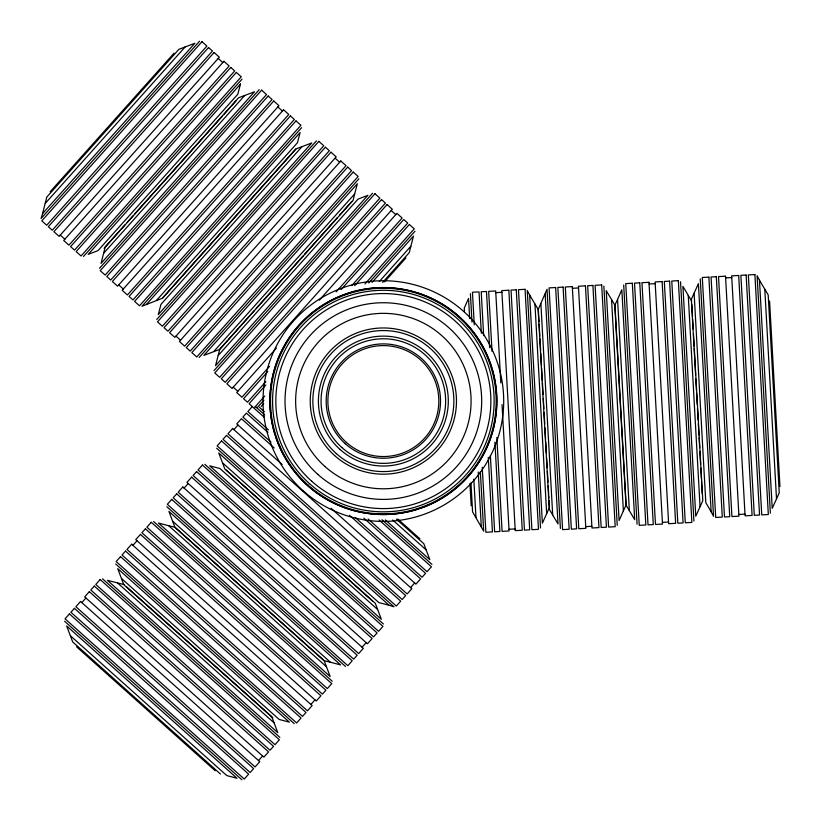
<?xml version="1.0" encoding="UTF-8"?>
<svg xmlns="http://www.w3.org/2000/svg" width="821" height="821" viewBox="0 0 821 821"><rect width="100%" height="100%" fill="white"/><g stroke="black" fill="none" stroke-linecap="round" stroke-linejoin="round"><path stroke-width="1.23" d="M42.579 213.604L46.797 197.061L178.896 49.311L194.875 43.277L42.579 213.604L41.05 218.499L199.565 41.214M134.511 214.148L238.531 97.812L254.51 91.767L101.034 263.418L105.252 246.875L124.771 225.036M218.222 355.483L358.007 199.134L367.859 195.336L215.543 365.694L219.761 349.151L227.786 340.171M354.672 193.941L353.133 200.273L219.854 349.336L203.885 355.38L357.351 183.73L354.672 193.941L213.737 351.573M372.046 282.434L413.466 236.109L409.248 252.652L382.648 282.403M545.165 294.051L558.023 523.952L549.3 509.266L538.145 309.62L547.022 289.269L560.394 528.498M617.556 299.419L621.836 289.772L634.695 519.662L625.971 504.977L614.806 305.33L617.556 299.419L629.358 510.549M549.013 500.523L549.403 507.604L542.383 523.172L529.627 294.996L527.246 290.46L540.526 527.954M695.613 375.115L691.364 299.224L698.394 283.656L711.15 511.781L713.521 516.327L700.251 278.873M623.375 510.878L619.096 520.535L606.247 290.634L614.96 305.33L626.125 504.966L623.375 510.878L611.573 299.757M694.289 348.515L702.797 500.677L695.767 516.245L682.918 286.355L691.631 301.04M759.466 280.238L768.189 294.924L779.252 492.805L772.222 508.363L759.466 280.238L757.095 275.702L770.365 513.146M50.132 191.765L174.001 53.221M45.258 203.392L185.023 47.074M83.496 256.45L242 79.165M127.204 222.317L132.889 215.964M104.154 248.342L222.563 115.915M224.174 114.109L229.88 107.725M231.532 105.888L236.253 100.603M103.713 253.207L244.648 95.564M99.505 268.313L259.2 89.705M301.635 127.645L141.941 306.264L162.609 298.156L295.888 149.094M146.641 304.191L300.106 132.54L297.428 142.762L156.493 300.394M162.496 298.054L295.776 148.991L311.754 142.957L158.279 314.597L160.957 304.386L301.892 146.754M156.749 319.492L316.444 140.884M199.185 357.443L358.88 178.834M228.618 339.247L238.306 328.41M239.116 327.507L254.469 310.328M256.152 308.45L302.918 256.142M304.601 254.264L337.38 217.596M339.802 214.886L343.034 211.274M343.866 210.35L349.633 203.895M350.382 203.054L351.891 201.371M214.004 370.589L372.56 193.263M276.482 348.032L236.684 392.551L241.918 397.241L269.534 366.351M319.287 300.168L396.912 213.347L402.146 218.027L336.128 291.865M267.82 371.554L243.55 398.698L247.48 402.208L265.85 381.662M341.084 289.618L403.778 219.494L407.709 223.004L351.696 285.657M265.85 384.957L249.122 403.675L252.396 406.6M354.641 285.657L409.351 224.472L414.256 228.854L364.955 283.994M233.923 429.65L238.018 425.062M254.705 407.298L264.762 396.061M81.833 602.604L85.928 598.016M132.93 545.339L137.025 540.762M184.109 488.095L188.204 483.518M257.127 407.78L263.9 400.207M368.711 282.978L414.995 231.214M261.14 406.467L263.736 403.573M379.251 281.603L410.787 246.321M384.556 281.839L405.913 257.958M410.551 587.569L414.656 582.992M258.502 760.564L262.597 755.977M310.882 704.449L314.977 699.872M362.061 647.205L366.166 642.627M725.62 277.898L731.757 277.56M495.781 292.656L501.918 292.317M572.401 288.294L578.538 287.955M649.072 284.004L655.209 283.666M738.849 514.469L744.986 514.12M509.01 529.278L515.147 528.929M585.722 526.641L591.859 526.292M662.393 522.351L668.53 522.002M168.736 525.748L175.068 527.287L324.131 660.566L330.165 676.535L158.515 523.069L168.736 525.748L326.368 666.683M145.615 603.897L271.741 716.671L277.785 732.65L107.418 580.334L123.971 584.552M330.36 662.219L324.028 660.679L174.965 527.4L168.921 511.421L340.571 664.897L330.36 662.219L172.728 521.273M389.062 605.262L378.85 602.593L222.532 462.828L218.735 452.976L389.062 605.262L393.957 606.791L216.672 448.276M277.837 106.956L282.414 111.051M335.081 158.135L339.658 162.24M391.196 210.515L395.773 214.62M218.201 58.465L222.778 62.56M397.816 519.046L419.9 538.792M396.43 519.211L423.8 543.687L429.835 559.665L385.388 519.919M392.674 519.98L426.048 549.813M259.508 407.37L264.3 411.66M255.372 406.518L264.721 414.872M382.001 519.734L431.908 564.355M233.236 387.184L237.813 391.289M118.727 284.908L123.304 289.002M175.971 336.097L180.548 340.192M60.272 235.093L64.859 239.198M264.27 417.314L252.263 406.58L247.87 411.485L268.457 429.896M379.128 520.011L431.436 566.777L427.043 571.683L368.157 519.036M267.933 432.369L246.413 413.127L242.903 417.058L270.992 442.17M363.877 518.154L425.576 573.325L422.066 577.245L355.339 517.589M274.163 447.958L241.436 418.689L236.756 423.923L282.178 464.542M349.572 515.372L420.609 578.887L415.919 584.121L331.099 508.281M226.247 470.043L227.94 471.562M228.792 472.311L235.299 478.14M236.232 478.971L247.162 488.752M248.075 489.562L375.31 603.322L381.344 619.291L209.704 465.825L219.915 468.504L377.547 609.439M350.885 581.699L224.769 468.945L222.532 462.828M351.788 582.51L370.004 598.796M370.846 599.546L372.518 601.044M204.809 464.286L383.417 623.991M166.858 506.731L345.467 666.426M153.619 521.54L332.238 681.235M115.679 563.976L294.287 723.67M121.539 578.528L279.181 719.463L289.392 722.141L117.742 568.666L123.786 584.644L272.839 717.923M126.485 586.799L144.712 603.096M117.639 583.002L273.988 722.798M102.522 578.795L279.848 737.35M64.582 621.24L241.908 779.786M70.442 635.782L226.791 775.578L237.012 778.257L66.645 625.93L72.689 641.909L220.459 774.029M76.589 646.804L215.164 770.703M529.627 294.996L538.34 309.691L539.017 321.709M480.357 471.757L483.682 531.136L472.588 511.904L470.967 482.912M711.15 511.781L705.814 502.668L694.114 293.302M769.575 301.03L779.95 486.586M764.803 289.351L776.502 498.716M691.826 304.437L692.514 316.855M692.647 319.297L693.201 329.057M693.468 333.921L694.145 346.082M695.818 378.953L696.465 390.478M696.608 393.033L697.255 404.558M697.47 408.406L698.117 419.931M698.332 423.769L698.958 435.068M699.102 437.583L699.666 447.63M699.882 451.468L700.59 464.276M700.806 468.124L701.421 479.012M701.555 481.424L701.688 483.846M701.76 485.078L702.242 493.729M688.244 295.468L700.046 506.598M680.537 281.808L693.909 521.027M623.693 284.99L637.065 524.209M603.866 286.098L617.238 525.317M540.885 303.708L552.687 514.839M539.151 324.151L539.828 336.251M539.961 338.673L540.639 350.731M540.772 353.143L541.46 365.448M541.603 367.962L542.301 380.523M542.445 383.038L543.081 394.562M543.297 398.401L543.871 408.642M544.087 412.491L544.734 424.016M544.949 427.854L545.585 439.286M545.729 441.801L546.355 453.1M546.642 458.128L547.176 467.775M547.381 471.387L547.987 482.245M548.192 485.878L548.664 494.345M548.736 495.586L548.869 498.049M534.953 304.119L546.663 513.515M500.82 382.894L495.689 290.952L488.669 291.352L492.025 351.357M502.042 404.589L509.102 530.971L502.093 531.372L496.838 437.449M489.624 347.745L486.484 291.476L481.219 291.763L483.672 335.615M494.899 442.098L499.897 531.485L494.632 531.782L490.363 455.419M481.342 333.254L479.023 291.886L472.455 292.255L474.271 324.859M488.279 457.4L492.446 531.905L485.868 532.275L482.235 467.231M470.402 293.631L471.993 322.119M469.674 318.538L468.545 298.413L464.265 308.07L464.46 311.631M478.253 472.034L481.301 526.589M473.83 479.156L475.975 517.476M469.951 483.528L471.192 505.798M275.148 435.356A113.514 113.514 0 0 1 348.289 293.107A113.514 113.514 0 0 1 491.071 365.222A113.514 113.514 0 0 1 419.972 508.517M418.813 508.907A113.514 113.514 0 0 1 389.698 514.408M388.466 514.469A113.514 113.514 0 0 1 275.517 436.526M240.471 84.05L237.803 94.261L98.038 250.59L88.186 254.377L240.471 84.05M201.987 41.686L41.789 220.859L46.705 225.241L206.892 46.079L201.987 41.686M208.534 47.536L48.336 226.709L52.267 230.219L212.465 51.056L208.534 47.536M214.096 52.513L53.899 231.686L59.143 236.366L219.33 57.193L214.096 52.513M223.917 61.298L63.72 240.461L68.954 245.151L229.151 65.978L223.917 61.298M230.793 67.445L70.596 246.608L74.526 250.118L234.714 70.955L230.793 67.445M236.356 72.412L76.158 251.585L81.074 255.978L241.261 76.805L236.356 72.412M261.622 90.177L100.244 270.673L105.15 275.056L266.527 94.569L261.622 90.177M268.169 96.026L106.792 276.523L110.712 280.033L272.1 99.536L268.169 96.026M273.732 101.004L112.354 281.5L117.588 286.18L278.966 105.683L273.732 101.004M283.553 109.778L122.175 290.275L127.409 294.965L288.787 114.468L283.553 109.778M290.429 115.925L129.041 296.422L132.971 299.932L294.359 119.445L290.429 115.925M295.991 120.903L134.613 301.399L139.519 305.792L300.897 125.295L295.991 120.903M318.866 141.356L157.488 321.853L162.394 326.245L323.772 145.748L318.866 141.356M325.414 147.205L164.036 327.702L167.956 331.212L329.344 150.725L325.414 147.205M330.976 152.183L169.598 332.679L174.832 337.359L336.21 156.873L330.976 152.183M340.797 160.967L179.419 341.464L184.653 346.144L346.031 165.647L340.797 160.967M347.673 167.115L186.285 347.601L190.215 351.121L351.604 170.624L347.673 167.115M353.235 172.082L191.857 352.578L196.763 356.971L358.141 176.474L353.235 172.082M374.981 193.735L214.753 372.95L219.659 377.332L379.887 198.128L374.981 193.735M381.529 199.595L221.29 378.799L225.221 382.309L385.449 203.105L381.529 199.595M387.091 204.562L226.863 383.776L232.097 388.456L392.325 209.252L387.091 204.562M221.537 440.949L217.144 445.854L396.317 606.052L400.699 601.146L221.537 440.949M226.514 435.387L222.994 439.307L402.167 599.504L405.677 595.584L226.514 435.387M232.651 428.511L227.971 433.745L407.144 593.942L411.824 588.708L232.651 428.511M69.446 613.903L65.054 618.818L244.258 779.047L248.65 774.141L69.446 613.903M74.413 608.34L70.904 612.271L250.118 772.499L253.627 768.569L74.413 608.34M80.561 601.465L75.881 606.709L255.085 766.937L259.775 761.703L80.561 601.465M89.345 591.654L84.666 596.888L263.869 757.116L268.549 751.882L89.345 591.654M94.323 586.081L90.803 590.012L270.017 750.24L273.526 746.31L94.323 586.081M100.172 579.534L95.78 584.449L274.994 744.678L279.376 739.772L100.172 579.534M120.533 556.648L116.151 561.554L296.638 722.932L301.03 718.026L120.533 556.648M125.51 551.076L122.001 555.006L302.497 716.384L306.007 712.464L125.51 551.076M131.658 544.21L126.978 549.444L307.475 710.822L312.154 705.588L131.658 544.21M140.442 534.389L135.752 539.623L316.249 701.001L320.929 695.767L140.442 534.389M145.409 528.816L141.9 532.747L322.396 694.135L325.906 690.204L145.409 528.816M151.269 522.279L146.877 527.185L327.374 688.562L331.766 683.657L151.269 522.279M171.722 499.404L167.33 504.31L347.827 665.687L352.219 660.782L171.722 499.404M176.7 493.832L173.18 497.762L353.677 659.14L357.186 655.22L176.7 493.832M182.837 486.966L178.157 492.2L358.654 653.578L363.334 648.344L182.837 486.966M191.621 477.145L186.942 482.379L367.428 643.756L372.118 638.522L191.621 477.145M196.599 471.572L193.089 475.503L373.576 636.88L377.096 632.96L196.599 471.572M202.448 465.035L198.056 469.94L378.553 631.318L382.945 626.413L202.448 465.035M708.872 277.129L702.294 277.498L715.707 517.466L722.285 517.097L708.872 277.129M716.323 276.718L711.058 277.005L724.481 516.973L729.736 516.686L716.323 276.718M725.528 276.205L718.519 276.595L731.932 516.563L738.941 516.163L725.528 276.205M738.684 275.466L731.665 275.856L745.088 515.824L752.098 515.434L738.684 275.466M746.135 275.045L740.87 275.343L754.294 515.311L759.548 515.013L746.135 275.045M754.899 274.563L748.331 274.922L761.744 514.89L768.323 514.521L754.899 274.563M508.835 290.224L501.826 290.613L515.239 530.633L522.259 530.243L508.835 290.224M516.286 289.803L511.031 290.1L524.445 530.12L529.709 529.822L516.286 289.803M525.06 289.31L518.482 289.68L531.905 529.699L538.473 529.329L525.06 289.31M555.643 287.524L549.075 287.894L562.59 529.637L569.158 529.268L555.643 287.524M563.103 287.114L557.839 287.401L571.354 529.145L576.619 528.847L563.103 287.114M572.309 286.591L565.289 286.991L578.805 528.734L585.825 528.334L572.309 286.591M585.455 285.862L578.446 286.252L591.962 527.995L598.971 527.605L585.455 285.862M592.906 285.441L587.651 285.739L601.167 527.482L606.421 527.185L592.906 285.441M601.68 284.949L595.102 285.318L608.618 527.061L615.196 526.692L601.68 284.949M632.314 283.235L625.735 283.604L639.251 525.348L645.829 524.978L632.314 283.235M639.764 282.824L634.51 283.122L648.026 524.855L653.28 524.568L639.764 282.824M648.98 282.311L641.96 282.701L655.476 524.445L662.496 524.055L648.98 282.311M662.126 281.572L655.117 281.962L668.633 523.706L675.642 523.316L662.126 281.572M669.577 281.151L664.322 281.449L677.838 523.193L683.093 522.895L669.577 281.151M678.351 280.669L671.773 281.039L685.289 522.772L691.867 522.413L678.351 280.669M334.619 455.573A73.12 73.12 0 0 0 454.926 416.021A73.12 73.12 0 0 0 360.522 331.612A73.12 73.12 0 0 0 334.619 455.573M324.89 466.461A87.724 87.724 0 0 0 469.232 419.008A87.724 87.724 0 0 0 355.955 317.737A87.724 87.724 0 0 0 324.89 466.461M303.144 490.784A120.348 120.348 0 0 0 501.159 425.678A120.348 120.348 0 0 0 345.774 286.745A120.348 120.348 0 0 0 303.144 490.784M336.364 453.633A70.514 70.514 0 0 0 452.381 415.488A70.514 70.514 0 0 0 361.332 334.085A70.514 70.514 0 0 0 336.364 453.633M346.39 442.416A55.459 55.459 0 0 0 437.655 412.409A55.459 55.459 0 0 0 366.033 348.381A55.459 55.459 0 0 0 346.39 442.416M341.834 447.507A62.293 62.293 0 0 0 444.335 413.805A62.293 62.293 0 0 0 363.898 341.895A62.293 62.293 0 0 0 341.834 447.507M345.251 443.689A57.172 57.172 0 0 0 439.317 412.758A57.172 57.172 0 0 0 365.499 346.76A57.172 57.172 0 0 0 345.251 443.689M317.819 474.374A98.325 98.325 0 0 0 479.608 421.173A98.325 98.325 0 0 0 352.65 307.659A98.325 98.325 0 0 0 317.819 474.374M340.068 449.487A64.941 64.941 0 0 0 446.932 414.348A64.941 64.941 0 0 0 363.077 339.371A64.941 64.941 0 0 0 340.068 449.487M311.693 481.219A107.51 107.51 0 0 0 488.598 423.051A107.51 107.51 0 0 0 349.777 298.936A107.51 107.51 0 0 0 311.693 481.219M309.527 483.641A110.773 110.773 0 0 0 491.789 423.718A110.773 110.773 0 0 0 348.761 295.837A110.773 110.773 0 0 0 309.527 483.641M308.162 485.17A112.816 112.816 0 0 0 493.79 424.139A112.816 112.816 0 0 0 348.125 293.897A112.816 112.816 0 0 0 308.162 485.17M307.783 485.591A113.38 113.38 0 0 0 494.345 424.252A113.38 113.38 0 0 0 347.95 293.354A113.38 113.38 0 0 0 307.783 485.591"/></g></svg>
